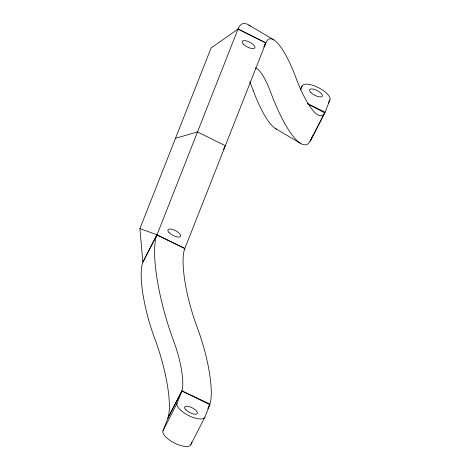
<?xml version="1.0" encoding="UTF-8"?>
<svg xmlns="http://www.w3.org/2000/svg" width="470" height="470" viewBox="0 0 470 470"><rect width="100%" height="100%" fill="white"/><g stroke="black" fill="none" stroke-linecap="round" stroke-linejoin="round"><path stroke-width="0.7" d="M238.084 28.911L265.85 42.923L184.828 248.507A63.632 15.328 73.8 0 0 197.353 327.843A62.081 14.952 73.8 0 1 210.819 400.205L209.802 404.705L204.914 417.102L190.832 444.614A15.557 5.828 27.1 0 1 174.752 443.169A15.557 5.828 27.1 0 1 162.961 430.831L167.849 418.435L168.895 413.806A63.632 15.328 73.8 0 0 155.106 339.657A62.081 14.952 73.8 0 1 142.874 262.231L139.89 228.655L211.101 47.958L237.979 29.14L238.778 27.407A85.646 20.627 73.8 0 1 250.398 26.191M264.387 45.784L265.85 42.923L237.979 29.14L156.269 236.757A85.646 20.627 73.8 0 0 172.043 336.626L174.652 343.793A40.073 9.653 73.8 0 1 182.507 388.208L181.925 390.923L177.043 403.319L162.961 430.831M300.53 89.97L302.075 86.051A15.557 5.828 27.1 0 1 318.155 87.502A15.557 5.828 27.1 0 1 329.946 99.834L325.064 112.236L310.981 139.749L308.479 143.45A85.646 20.627 73.8 0 1 272.535 97.12L269.862 90.123A40.073 9.653 73.8 0 0 255.404 67.886M190.832 444.614L191.86 442.006M310.981 139.749L312.527 135.836M142.874 262.242L156.957 234.724L184.828 248.507L184.358 249.429M263.746 47.035L265.38 43.839M300.436 89.253L302.075 86.051M328.313 103.036L329.946 99.834M167.849 418.435L181.925 390.923L209.955 404.088M207.834 408.542L209.802 404.705L181.925 390.923L168.125 417.284M143.344 261.326L156.863 234.994L184.828 248.507M223.373 149.554L225.341 145.718L197.471 131.929L175.498 138.303M310.159 141.235L325.064 112.236L307.562 103.582M208.95 406.015L209.62 404.729M323.307 114.768L324.723 112.871L307.433 103.817M139.89 228.655L156.957 234.724M248.771 25.039L273.869 39.874M275.308 128.463L300.406 143.297M265.856 42.929A63.632 15.328 73.8 0 1 295.93 77.709A62.081 14.952 73.8 0 0 323.307 114.774M276.46 129.08A63.632 15.328 73.8 0 1 253.248 90.628M249.746 81.839A62.081 14.952 73.8 0 1 253.248 90.628M204.914 417.102A15.557 5.828 27.1 0 1 188.834 415.656A15.557 5.828 27.1 0 1 177.043 403.319M243.343 44.127A7.109 2.661 27.1 0 0 254.44 48.287A7.109 2.661 27.1 0 0 247.837 41.378A7.109 2.661 27.1 0 0 243.343 44.127M169.071 232.585A7.109 2.661 27.1 0 0 180.169 236.739A7.109 2.661 27.1 0 0 173.565 229.83A7.109 2.661 27.1 0 0 169.071 232.585M185.779 409.74A7.109 2.661 27.1 0 0 196.877 413.9A7.109 2.661 27.1 0 0 190.274 406.991A7.109 2.661 27.1 0 0 185.779 409.74M310.811 92.478A7.109 2.661 27.1 0 0 321.909 96.632A7.109 2.661 27.1 0 0 315.311 89.723A7.109 2.661 27.1 0 0 310.811 92.478"/></g></svg>
